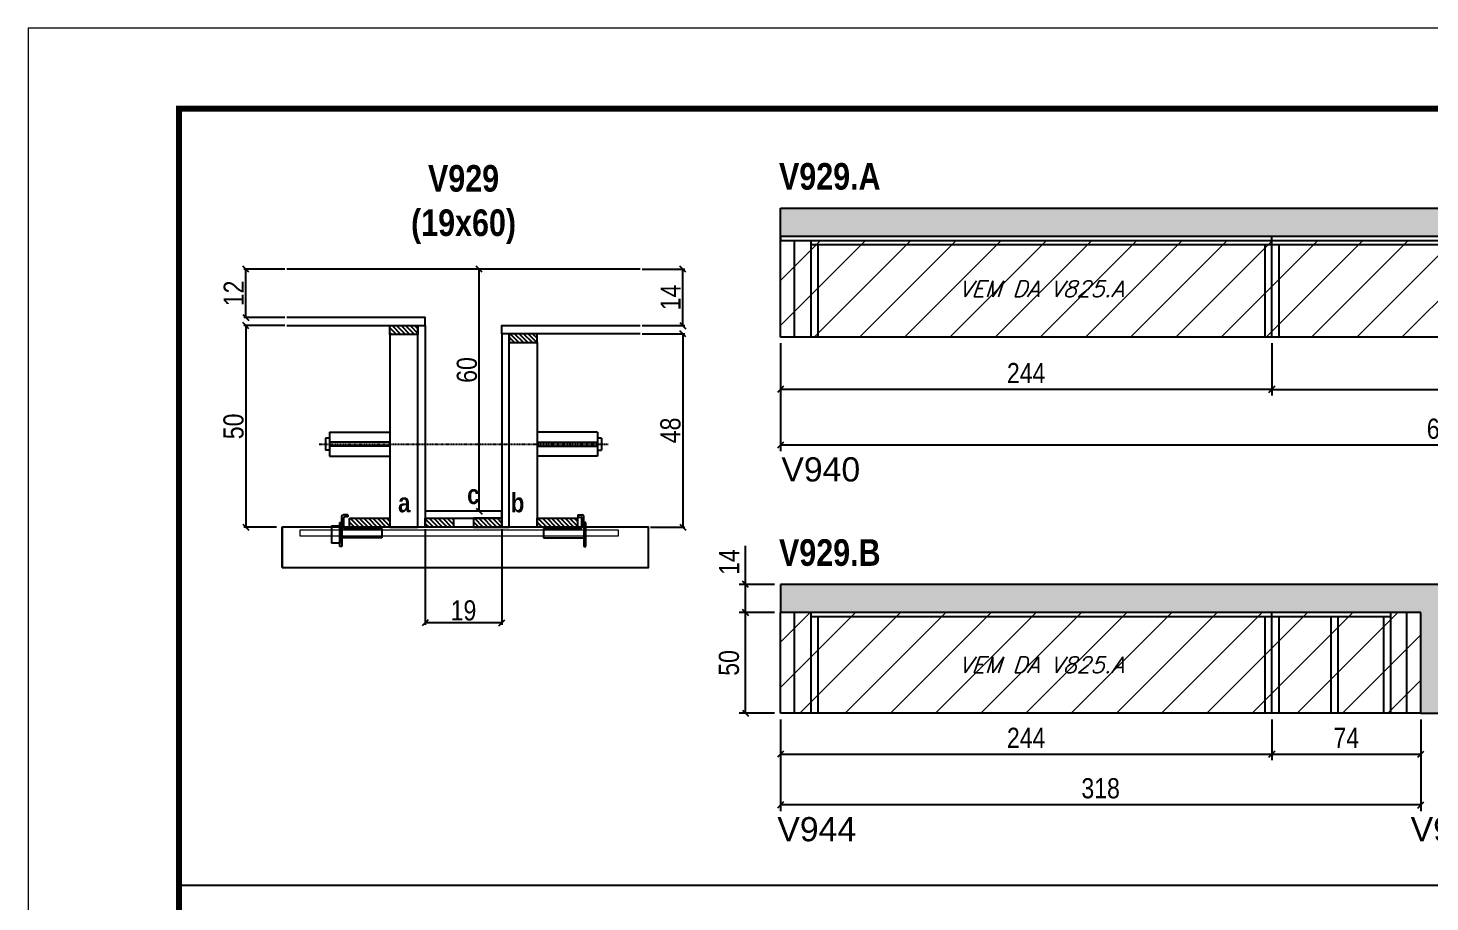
# Model space of a CAD drawing. Extents: x 3309 to 9563, y -2522 to 14608.
# Drawn here: x 8078 to 8774, y 9580 to 10014 of the extents above; entities that cross this region are included whole.
import ezdxf

# ---------------------------------------------------------------- set-up
doc = ezdxf.new("R2010")
doc.units = 0
doc.linetypes.add('DASHED', pattern=[0.75, 0.5, -0.25])
doc.linetypes.add('HIDDEN', pattern=[0.375, 0.25, -0.125])
for name, color, linetype in [('5', 5, 'Continuous'), ('barrote', 251, 'Continuous'), ('COTA', 241, 'Continuous'), ('detalhes', 4, 'Continuous'), ('NOMENCLATURA', 7, 'Continuous'), ('Painéis', 200, 'Continuous'), ('presilha', 1, 'Continuous'), ('SARR_2.2x10', 60, 'Continuous'), ('SARR_2.2x7', 40, 'Continuous'), ('SARR_3.5x7', 81, 'Continuous'), ('TENSOR', 3, 'Continuous'), ('texto', 7, 'Continuous')]:
    doc.layers.add(name, color=color, linetype=linetype)
for name, color, linetype, lineweight in [('CONCRETO', 251, 'Continuous', 25), ('Folhas', 255, 'Continuous', 9), ('Hachura', 251, 'Continuous', 9), ('SARRAFO DE PRESSAO', 251, 'DASHED', 9), ('SCO-___-LAJ', 2, 'Continuous', 0)]:
    doc.layers.add(name, color=color, linetype=linetype, lineweight=lineweight)
doc.styles.add('COTA TECNICA', font='techl___.ttf', dxfattribs={"height": 10})
doc.styles.add('COTA TECNICA 2X', font='techl___.ttf', dxfattribs={"height": 10})
doc.styles.add('Romans', font='romans.shx')
doc.styles.get("Standard").update_dxf_attribs({"font": 'arial.ttf'})
doc.styles.add('TECNICA', font='techb___.ttf', dxfattribs={"height": 10})
doc.dimstyles.new('PAINEL', dxfattribs={"dimtxt": 10, "dimasz": 3, "dimexe": 3, "dimexo": 3, "dimgap": 3, "dimtad": 1, "dimdec": 1, "dimzin": 12, "dimdsep": 46, "dimtxsty": 'COTA TECNICA', "dimblk1": 'OBLIQUE', "dimblk2": 'OBLIQUE', "dimsah": 1, "dimcen": 0.9, "dimclrd": 4, "dimclre": 4, "dimclrt": 240, "dimadec": 1, "dimazin": 3, "dimtfac": 1, "dimtdec": 1, "dimtmove": 0, "dimatfit": 3, "dimfxl": 1, "dimtolj": 1, "dimtzin": 12, "dimarcsym": 0})
doc.dimstyles.new('SECAO', dxfattribs={"dimscale": 0.333333, "dimtxt": 5, "dimasz": 9, "dimexe": 3, "dimexo": 3, "dimgap": 3, "dimtad": 1, "dimdec": 1, "dimlfac": 0.5, "dimzin": 12, "dimdsep": 46, "dimtxsty": 'COTA TECNICA 2X', "dimblk1": 'OBLIQUE', "dimblk2": 'OBLIQUE', "dimsah": 1, "dimcen": 0.9, "dimclrd": 4, "dimclre": 4, "dimclrt": 240, "dimadec": 1, "dimazin": 3, "dimtfac": 1, "dimtdec": 1, "dimtmove": 0, "dimatfit": 3, "dimfxl": 1, "dimtolj": 1, "dimtzin": 12, "dimarcsym": 0})
pattern_1 = [(135, (41510.6346, -113746.2976), (-1.122532015, -1.122532015), [])]

# ---------------------------------------------------------------- blocks, each defined once
blk = doc.blocks.new('9999999999')
at = {"layer": 'Folhas'}
blk.add_lwpolyline([(98138.98, 34190.21), (99623.98, 34190.21), (99623.98, 35240.21), (98138.98, 35240.21)], close=True, dxfattribs=at)
at = {"layer": 'Folhas', "color": 30, "const_width": 3}
blk.add_lwpolyline([(98213.98, 34230.21), (99583.98, 34230.21), (99583.98, 35200.21), (98213.98, 35200.21)], close=True, dxfattribs=at)
blk = doc.blocks.new('_Oblique')
at = {"color": 0, "linetype": 'ByBlock', "lineweight": -2}
blk.add_line((-0.5, -0.5), (0.5, 0.5), dxfattribs=at)
blk = doc.blocks.new('*D1861')
at = {"layer": 'COTA', "color": 4, "lineweight": -2, "transparency": 16777216}
for p, q in [((8275.1, 9764.87), (8275.1, 9717.4)), ((8313.1, 9764.87), (8313.1, 9717.4)), ((8313.1, 9718.4), (8275.1, 9718.4))]:
    blk.add_line(p, q, dxfattribs=at)
at = {"layer": 'Defpoints', "color": 0, "transparency": 16777216}
for p in [(8275.1, 9765.87), (8313.1, 9765.87), (8275.1, 9718.4)]:
    blk.add_point(p, dxfattribs=at)
at = {"layer": 'COTA', "color": 4, "lineweight": -2, "transparency": 16777216, "xscale": 3, "yscale": 3, "zscale": 3, "rotation": 180}
blk.add_blockref('_Oblique', (8275.1, 9718.4), dxfattribs=at)
at = {"layer": 'COTA', "color": 4, "lineweight": -2, "transparency": 16777216, "xscale": 3, "yscale": 3, "zscale": 3}
blk.add_blockref('_Oblique', (8313.1, 9718.4), dxfattribs=at)
at = {"layer": 'COTA', "color": 240, "transparency": 16777216, "insert": (8294.1, 9724.49), "char_height": 10, "attachment_point": 5, "style": 'COTA TECNICA 2X'}
blk.add_mtext('\\A1;19', dxfattribs=at)
blk = doc.blocks.new('PRESILHA METÁLICA 1')
at = {"layer": 'presilha'}
for p, q in [((12, 21), (8.6, 21)), ((12, 21), (12, 19.5)), ((0, 13), (6, 13)), ((0, 13), (0, 0)), ((6, 15.5), (7.5, 15.5)), ((6, -2.5), (6, 15.5)), ((6, 13), (6, 0)), ((7.5, 10.6), (7.5, 19.9)), ((7.5, 15.5), (7.5, -2.5)), ((9, 11.6), (9, 18.9)), ((12, 19.5), (9.6, 19.5)), ((37.5, 11), (9.6, 11)), ((37.5, 11), (37.5, 4.1)), ((6, 0), (0, 0)), ((37.5, 4.1), (7.5, 4.1)), ((7.5, -2.5), (6, -2.5))]:
    blk.add_line(p, q, dxfattribs=at)
for centre, radius, start, end in [((8.6, 19.9), 1.14, 90, 180), ((9.6, 18.9), 0.57, 90, 180), ((9.6, 11.6), 0.57, 180, 270)]:
    blk.add_arc(centre, radius, start, end, dxfattribs=at)
blk = doc.blocks.new('PRESILHA METÁLICA 2')
at = {"layer": 'presilha'}
for p, q in [((-5.2, 23.5), (-5.2, 22)), ((-5.2, 23.5), (-1.9, 23.5)), ((-5.2, 22), (-2.8, 22)), ((-2.2, 14.1), (-2.2, 21.4)), ((-0.8, 14.6), (-0.8, 22.4)), ((-30.8, 13.5), (-30.8, 6.6)), ((-30.8, 13.5), (-2.8, 13.5)), ((0.8, 18), (-0.8, 18)), ((-0.8, 18), (-0.8, 0)), ((0.8, 0), (0.8, 18)), ((-30.8, 6.6), (-0.8, 6.6)), ((-0.8, 0), (0.8, 0))]:
    blk.add_line(p, q, dxfattribs=at)
for centre, radius, start, end in [((-2.8, 21.4), 0.57, 0, 90), ((-1.9, 22.4), 1.14, 0, 90), ((-2.8, 14.1), 0.57, 270, 0)]:
    blk.add_arc(centre, radius, start, end, dxfattribs=at)
blk = doc.blocks.new('*D1862')
at = {"layer": 'COTA', "color": 4, "lineweight": -2, "transparency": 16777216}
for p, q in [((8205.4, 9865.87), (8185.05, 9865.87)), ((8186.05, 9865.87), (8186.05, 9765.87)), ((8201.28, 9765.87), (8185.05, 9765.87))]:
    blk.add_line(p, q, dxfattribs=at)
at = {"layer": 'Defpoints', "color": 0, "transparency": 16777216}
for p in [(8206.4, 9865.87), (8186.05, 9765.87), (8202.28, 9765.87)]:
    blk.add_point(p, dxfattribs=at)
at = {"layer": 'COTA', "color": 4, "lineweight": -2, "transparency": 16777216, "xscale": 3, "yscale": 3, "zscale": 3}
for p, rotation in [((8186.05, 9865.87), 90), ((8186.05, 9765.87), 270)]:
    blk.add_blockref('_Oblique', p, dxfattribs=dict(at, rotation=rotation))
at = {"layer": 'COTA', "color": 240, "transparency": 16777216, "insert": (8179.94, 9815.87), "char_height": 10, "attachment_point": 5, "rotation": 90, "style": 'COTA TECNICA 2X'}
blk.add_mtext('\\A1;50', dxfattribs=at)
blk = doc.blocks.new('*D1863')
at = {"layer": 'COTA', "color": 4, "lineweight": -2, "transparency": 16777216}
for p, q in [((8382.79, 9861.87), (8404.01, 9861.87)), ((8403.01, 9861.87), (8403.01, 9765.87)), ((8386.91, 9765.87), (8404.01, 9765.87))]:
    blk.add_line(p, q, dxfattribs=at)
at = {"layer": 'Defpoints', "color": 0, "transparency": 16777216}
for p in [(8381.79, 9861.87), (8385.91, 9765.87), (8403.01, 9765.87)]:
    blk.add_point(p, dxfattribs=at)
at = {"layer": 'COTA', "color": 4, "lineweight": -2, "transparency": 16777216, "xscale": 3, "yscale": 3, "zscale": 3}
for p, rotation in [((8403.01, 9861.87), 90), ((8403.01, 9765.87), 270)]:
    blk.add_blockref('_Oblique', p, dxfattribs=dict(at, rotation=rotation))
at = {"layer": 'COTA', "color": 240, "transparency": 16777216, "insert": (8396.92, 9813.87), "char_height": 10, "attachment_point": 5, "rotation": 90, "style": 'COTA TECNICA 2X'}
blk.add_mtext('\\A1;48', dxfattribs=at)
blk = doc.blocks.new('*D1864')
at = {"layer": 'COTA', "color": 4, "lineweight": -2, "transparency": 16777216}
for p, q in [((8312.1, 9893.87), (8300.92, 9893.87)), ((8301.92, 9773.87), (8301.92, 9893.87)), ((8312.1, 9773.87), (8300.92, 9773.87))]:
    blk.add_line(p, q, dxfattribs=at)
at = {"layer": 'Defpoints', "color": 0, "transparency": 16777216}
for p in [(8301.92, 9893.87), (8313.1, 9893.87), (8313.1, 9773.87)]:
    blk.add_point(p, dxfattribs=at)
at = {"layer": 'COTA', "color": 4, "lineweight": -2, "transparency": 16777216, "xscale": 3, "yscale": 3, "zscale": 3}
for p, rotation in [((8301.92, 9893.87), 90), ((8301.92, 9773.87), 270)]:
    blk.add_blockref('_Oblique', p, dxfattribs=dict(at, rotation=rotation))
at = {"layer": 'COTA', "color": 240, "transparency": 16777216, "insert": (8295.82, 9843.87), "char_height": 10, "attachment_point": 5, "rotation": 90, "style": 'COTA TECNICA 2X'}
blk.add_mtext('\\A1;60', dxfattribs=at)
blk = doc.blocks.new('*D1865')
at = {"layer": 'COTA', "color": 4, "lineweight": -2, "transparency": 16777216}
for p, q in [((8382.79, 9893.87), (8404.01, 9893.87)), ((8403.01, 9865.87), (8403.01, 9893.87)), ((8382.79, 9865.87), (8404.01, 9865.87))]:
    blk.add_line(p, q, dxfattribs=at)
at = {"layer": 'Defpoints', "color": 0, "transparency": 16777216}
for p in [(8381.79, 9893.87), (8403.01, 9893.87), (8381.79, 9865.87)]:
    blk.add_point(p, dxfattribs=at)
at = {"layer": 'COTA', "color": 4, "lineweight": -2, "transparency": 16777216, "xscale": 3, "yscale": 3, "zscale": 3}
for p, rotation in [((8403.01, 9893.87), 90), ((8403.01, 9865.87), 270)]:
    blk.add_blockref('_Oblique', p, dxfattribs=dict(at, rotation=rotation))
at = {"layer": 'COTA', "color": 240, "transparency": 16777216, "insert": (8396.94, 9879.87), "char_height": 10, "attachment_point": 5, "rotation": 90, "style": 'COTA TECNICA 2X'}
blk.add_mtext('\\A1;14', dxfattribs=at)
blk = doc.blocks.new('*D1866')
at = {"layer": 'COTA', "color": 4, "lineweight": -2, "transparency": 16777216}
for p, q in [((8205.4, 9893.87), (8185.05, 9893.87)), ((8186.05, 9869.87), (8186.05, 9893.87)), ((8205.4, 9869.87), (8185.05, 9869.87))]:
    blk.add_line(p, q, dxfattribs=at)
at = {"layer": 'Defpoints', "color": 0, "transparency": 16777216}
for p in [(8186.05, 9893.87), (8206.4, 9893.87), (8206.4, 9869.87)]:
    blk.add_point(p, dxfattribs=at)
at = {"layer": 'COTA', "color": 4, "lineweight": -2, "transparency": 16777216, "xscale": 3, "yscale": 3, "zscale": 3}
for p, rotation in [((8186.05, 9893.87), 90), ((8186.05, 9869.87), 270)]:
    blk.add_blockref('_Oblique', p, dxfattribs=dict(at, rotation=rotation))
at = {"layer": 'COTA', "color": 240, "transparency": 16777216, "insert": (8179.99, 9881.87), "char_height": 10, "attachment_point": 5, "rotation": 90, "style": 'COTA TECNICA 2X'}
blk.add_mtext('\\A1;12', dxfattribs=at)
blk = doc.blocks.new('*D1867')
at = {"layer": 'COTA', "color": 4, "linetype": 'ByBlock', "lineweight": -2, "transparency": 16777216}
for p, q in [((8451.49, 9857.17), (8451.49, 9831.26)), ((8695.49, 9857.17), (8695.49, 9831.26)), ((8695.49, 9834.26), (8451.49, 9834.26))]:
    blk.add_line(p, q, dxfattribs=at)
at = {"layer": 'Defpoints', "color": 0, "linetype": 'ByBlock', "transparency": 16777216}
for p in [(8451.49, 9860.17), (8695.49, 9860.17), (8451.49, 9834.26)]:
    blk.add_point(p, dxfattribs=at)
at = {"layer": 'COTA', "color": 4, "linetype": 'ByBlock', "lineweight": -2, "transparency": 16777216, "xscale": 3, "yscale": 3, "zscale": 3, "rotation": 180}
blk.add_blockref('_Oblique', (8451.49, 9834.26), dxfattribs=at)
at = {"layer": 'COTA', "color": 4, "linetype": 'ByBlock', "lineweight": -2, "transparency": 16777216, "xscale": 3, "yscale": 3, "zscale": 3}
blk.add_blockref('_Oblique', (8695.49, 9834.26), dxfattribs=at)
at = {"layer": 'COTA', "color": 240, "linetype": 'ByBlock', "transparency": 16777216, "insert": (8573.49, 9842.33), "char_height": 10, "attachment_point": 5, "style": 'COTA TECNICA'}
blk.add_mtext('\\A1;244', dxfattribs=at)
blk = doc.blocks.new('*D1869')
at = {"layer": 'COTA', "color": 4, "linetype": 'ByBlock', "lineweight": -2, "transparency": 16777216}
for p, q in [((8451.49, 9857.17), (8451.49, 9803.55)), ((9112.49, 9857.17), (9112.49, 9803.55)), ((9112.49, 9806.55), (8451.49, 9806.55))]:
    blk.add_line(p, q, dxfattribs=at)
at = {"layer": 'Defpoints', "color": 0, "linetype": 'ByBlock', "transparency": 16777216}
for p in [(8451.49, 9860.17), (9112.49, 9860.17), (8451.49, 9806.55)]:
    blk.add_point(p, dxfattribs=at)
at = {"layer": 'COTA', "color": 4, "linetype": 'ByBlock', "lineweight": -2, "transparency": 16777216, "xscale": 3, "yscale": 3, "zscale": 3, "rotation": 180}
blk.add_blockref('_Oblique', (8451.49, 9806.55), dxfattribs=at)
at = {"layer": 'COTA', "color": 4, "linetype": 'ByBlock', "lineweight": -2, "transparency": 16777216, "xscale": 3, "yscale": 3, "zscale": 3}
blk.add_blockref('_Oblique', (9112.49, 9806.55), dxfattribs=at)
at = {"layer": 'COTA', "color": 240, "linetype": 'ByBlock', "transparency": 16777216, "insert": (8781.99, 9814.65), "char_height": 10, "attachment_point": 5, "style": 'COTA TECNICA'}
blk.add_mtext('\\A1;661', dxfattribs=at)
blk = doc.blocks.new('*D1868')
at = {"layer": 'COTA', "color": 4, "lineweight": -2, "transparency": 16777216}
for p, q in [((8695.49, 9857.17), (8695.49, 9831.26)), ((8939.49, 9857.17), (8939.49, 9831.26)), ((8695.49, 9834.26), (8939.49, 9834.26))]:
    blk.add_line(p, q, dxfattribs=at)
at = {"layer": 'Defpoints', "color": 0, "transparency": 16777216}
for p in [(8695.49, 9860.17, 0), (8939.49, 9860.17, 0), (8939.49, 9834.26)]:
    blk.add_point(p, dxfattribs=at)
at = {"layer": 'COTA', "color": 4, "lineweight": -2, "transparency": 16777216, "xscale": 3, "yscale": 3, "zscale": 3, "rotation": 180}
blk.add_blockref('_Oblique', (8695.49, 9834.26), dxfattribs=at)
at = {"layer": 'COTA', "color": 4, "lineweight": -2, "transparency": 16777216, "xscale": 3, "yscale": 3, "zscale": 3}
blk.add_blockref('_Oblique', (8939.49, 9834.26), dxfattribs=at)
at = {"layer": 'COTA', "color": 240, "transparency": 16777216, "insert": (8817.49, 9842.33), "char_height": 10, "attachment_point": 5, "style": 'COTA TECNICA'}
blk.add_mtext('\\A1;244', dxfattribs=at)
blk = doc.blocks.new('*D1884')
at = {"layer": 'COTA', "color": 4, "linetype": 'ByBlock', "lineweight": -2, "transparency": 16777216}
for p, q in [((8451.49, 9670.49), (8451.49, 9624.99)), ((8769.45, 9670.49), (8769.45, 9624.99)), ((8769.45, 9627.99), (8451.49, 9627.99))]:
    blk.add_line(p, q, dxfattribs=at)
at = {"layer": 'Defpoints', "color": 0, "linetype": 'ByBlock', "transparency": 16777216}
for p in [(8451.49, 9673.49), (8769.45, 9673.49), (8451.49, 9627.99)]:
    blk.add_point(p, dxfattribs=at)
at = {"layer": 'COTA', "color": 4, "linetype": 'ByBlock', "lineweight": -2, "transparency": 16777216, "xscale": 3, "yscale": 3, "zscale": 3, "rotation": 180}
blk.add_blockref('_Oblique', (8451.49, 9627.99), dxfattribs=at)
at = {"layer": 'COTA', "color": 4, "linetype": 'ByBlock', "lineweight": -2, "transparency": 16777216, "xscale": 3, "yscale": 3, "zscale": 3}
blk.add_blockref('_Oblique', (8769.45, 9627.99), dxfattribs=at)
at = {"layer": 'COTA', "color": 240, "linetype": 'ByBlock', "transparency": 16777216, "insert": (8610.47, 9636.23), "char_height": 10, "attachment_point": 5, "style": 'COTA TECNICA'}
blk.add_mtext('\\A1;318', dxfattribs=at)
blk = doc.blocks.new('*D1885')
at = {"layer": 'COTA', "color": 4, "lineweight": -2, "transparency": 16777216}
for p, q in [((8451.49, 9670.49), (8451.49, 9650.24)), ((8695.49, 9670.49), (8695.49, 9650.24)), ((8451.49, 9653.24), (8695.49, 9653.24))]:
    blk.add_line(p, q, dxfattribs=at)
at = {"layer": 'Defpoints', "color": 0, "transparency": 16777216}
for p in [(8451.49, 9673.49), (8695.49, 9673.49), (8695.49, 9653.24)]:
    blk.add_point(p, dxfattribs=at)
at = {"layer": 'COTA', "color": 4, "lineweight": -2, "transparency": 16777216, "xscale": 3, "yscale": 3, "zscale": 3, "rotation": 180}
blk.add_blockref('_Oblique', (8451.49, 9653.24), dxfattribs=at)
at = {"layer": 'COTA', "color": 4, "lineweight": -2, "transparency": 16777216, "xscale": 3, "yscale": 3, "zscale": 3}
blk.add_blockref('_Oblique', (8695.49, 9653.24), dxfattribs=at)
at = {"layer": 'COTA', "color": 240, "transparency": 16777216, "insert": (8573.49, 9661.32), "char_height": 10, "attachment_point": 5, "style": 'COTA TECNICA'}
blk.add_mtext('\\A1;244', dxfattribs=at)
blk = doc.blocks.new('*D1886')
at = {"layer": 'COTA', "color": 4, "lineweight": -2, "transparency": 16777216}
for p, q in [((8695.49, 9670.49), (8695.49, 9650.24)), ((8769.45, 9670.49), (8769.45, 9650.24)), ((8695.49, 9653.24), (8769.45, 9653.24))]:
    blk.add_line(p, q, dxfattribs=at)
at = {"layer": 'Defpoints', "color": 0, "transparency": 16777216}
for p in [(8695.49, 9673.49), (8769.45, 9673.49), (8769.45, 9653.24)]:
    blk.add_point(p, dxfattribs=at)
at = {"layer": 'COTA', "color": 4, "lineweight": -2, "transparency": 16777216, "xscale": 3, "yscale": 3, "zscale": 3, "rotation": 180}
blk.add_blockref('_Oblique', (8695.49, 9653.24), dxfattribs=at)
at = {"layer": 'COTA', "color": 4, "lineweight": -2, "transparency": 16777216, "xscale": 3, "yscale": 3, "zscale": 3}
blk.add_blockref('_Oblique', (8769.45, 9653.24), dxfattribs=at)
at = {"layer": 'COTA', "color": 240, "transparency": 16777216, "insert": (8732.47, 9661.32), "char_height": 10, "attachment_point": 5, "style": 'COTA TECNICA'}
blk.add_mtext('\\A1;74', dxfattribs=at)
blk = doc.blocks.new('*D1887')
at = {"layer": 'COTA', "color": 4, "lineweight": -2, "transparency": 16777216}
for p, q in [((8448.49, 9723.49), (8431.06, 9723.49)), ((8434.06, 9673.49), (8434.06, 9723.49)), ((8448.49, 9673.49), (8431.06, 9673.49))]:
    blk.add_line(p, q, dxfattribs=at)
at = {"layer": 'Defpoints', "color": 0, "transparency": 16777216}
for p in [(8434.06, 9723.49), (8451.49, 9723.49, 0), (8451.49, 9673.49, 0)]:
    blk.add_point(p, dxfattribs=at)
at = {"layer": 'COTA', "color": 4, "lineweight": -2, "transparency": 16777216, "xscale": 3, "yscale": 3, "zscale": 3}
for p, rotation in [((8434.06, 9723.49), 90), ((8434.06, 9673.49), 270)]:
    blk.add_blockref('_Oblique', p, dxfattribs=dict(at, rotation=rotation))
at = {"layer": 'COTA', "color": 240, "transparency": 16777216, "insert": (8425.95, 9698.49), "char_height": 10, "attachment_point": 5, "rotation": 90, "style": 'COTA TECNICA'}
blk.add_mtext('\\A1;50', dxfattribs=at)
blk = doc.blocks.new('*D1888')
at = {"layer": 'COTA', "color": 4, "lineweight": -2, "transparency": 16777216}
for p, q in [((8434.06, 9737.49), (8434.06, 9756.6)), ((8448.49, 9737.49), (8431.06, 9737.49)), ((8434.06, 9723.49), (8434.06, 9737.49)), ((8448.49, 9723.49), (8431.06, 9723.49))]:
    blk.add_line(p, q, dxfattribs=at)
at = {"layer": 'Defpoints', "color": 0, "transparency": 16777216}
for p in [(8434.06, 9737.49), (8451.49, 9737.49, 0), (8451.49, 9723.49, 0)]:
    blk.add_point(p, dxfattribs=at)
at = {"layer": 'COTA', "color": 4, "lineweight": -2, "transparency": 16777216, "xscale": 3, "yscale": 3, "zscale": 3}
for p, rotation in [((8434.06, 9737.49), 90), ((8434.06, 9723.49), 270)]:
    blk.add_blockref('_Oblique', p, dxfattribs=dict(at, rotation=rotation))
at = {"layer": 'COTA', "color": 240, "transparency": 16777216, "insert": (8425.99, 9748.55), "char_height": 10, "attachment_point": 5, "rotation": 90, "style": 'COTA TECNICA'}
blk.add_mtext('\\A1;14', dxfattribs=at)

msp = doc.modelspace()

# ---------------------------------------------------------------- hatches: boundary and pattern name
at = {"layer": 'COTA'}
h = msp.add_hatch(dxfattribs=at)
h.set_pattern_fill('AR-CONC', color=256, scale=0.03)
h.paths.add_polyline_path([(9142.49, 9910.17), (9432.99, 9910.17), (9432.99, 9924.17), (8451.49, 9924.17), (8451.49, 9910.17), (9112.49, 9910.17), (9112.49, 9860.17), (9142.49, 9860.17)])
h = msp.add_hatch(dxfattribs=at)
h.set_pattern_fill('AR-CONC', color=256, scale=0.03)
h.paths.add_polyline_path([(8769.45, 9673.49), (8799.45, 9673.49), (8799.45, 9721.49), (9457.45, 9721.49), (9457.45, 9737.49), (8451.49, 9737.49), (8451.49, 9723.49), (8769.45, 9723.49)])
at = {"layer": 'Hachura', "linetype": 'ByBlock'}
h = msp.add_hatch(dxfattribs=at)
h.set_pattern_fill('ANSI31', color=256, scale=5)
h.paths.add_polyline_path([(8695.49, 9908.17), (8451.49, 9908.17), (8451.49, 9860.17), (8695.49, 9860.17)])
h.paths.add_polyline_path([(8695.49, 9908.17), (8695.49, 9860.17), (8939.49, 9860.17), (8939.49, 9908.17)])
h.paths.add_polyline_path([(9112.49, 9860.17), (9112.49, 9908.17), (8939.49, 9908.17), (8939.49, 9860.17)])
h.paths.add_polyline_path([(8451.49, 9723.49), (8451.49, 9673.49), (8695.49, 9673.49), (8695.49, 9723.49)])
h.paths.add_polyline_path([(8769.45, 9723.49), (8695.49, 9723.49), (8695.49, 9673.49), (8769.45, 9673.49)])
h.paths.add_polyline_path([(9213.45, 9673.49), (9213.45, 9721.49), (8969.45, 9721.49), (8969.45, 9673.49)])
h.paths.add_polyline_path([(9457.45, 9673.49), (9457.45, 9721.49), (9213.45, 9721.49), (9213.45, 9673.49)])
at = {"layer": 'SARR_2.2x10'}
h = msp.add_hatch(dxfattribs=at)
h.set_pattern_fill('ANSI31', color=256, scale=0.5, angle=90)
h.set_pattern_definition([(135, (41431.0346, -113746.2976), (-1.122532015, -1.122532015), [])])
h.paths.add_polyline_path([(8237.5, 9770.27), (8237.5, 9765.87), (8257.5, 9765.87), (8257.5, 9770.27)])
h = msp.add_hatch(dxfattribs=at)
h.set_pattern_fill('ANSI31', color=256, scale=0.5, angle=90)
h.set_pattern_definition([(135, (41524.2346, -113746.2976), (-1.122532015, -1.122532015), [])])
h.paths.add_polyline_path([(8330.7, 9770.27), (8330.7, 9765.87), (8350.7, 9765.87), (8350.7, 9770.27)])
at = {"layer": 'SARR_2.2x7'}
h = msp.add_hatch(dxfattribs=at)
h.set_pattern_fill('ANSI31', color=256, scale=0.5, angle=90)
h.set_pattern_definition([(135, (41445.0346, -113650.6976), (-1.122532015, -1.122532015), [])])
h.paths.add_polyline_path([(8271.5, 9865.87), (8271.5, 9861.47), (8257.5, 9861.47), (8257.5, 9865.87)])
h = msp.add_hatch(dxfattribs=at)
h.set_pattern_fill('ANSI31', color=256, scale=0.5, angle=90)
h.set_pattern_definition([(135, (41425.0346, -113654.6976), (-1.122532015, -1.122532015), [])])
h.paths.add_polyline_path([(8316.7, 9861.87), (8316.7, 9857.47), (8330.7, 9857.47), (8330.7, 9861.87)])
h = msp.add_hatch(dxfattribs=at)
h.set_pattern_fill('ANSI31', color=256, scale=0.5, angle=90)
h.set_pattern_definition(pattern_1)
h.paths.add_polyline_path([(8289.1, 9765.87), (8289.1, 9770.27), (8275.1, 9770.27), (8275.1, 9765.87)])
h = msp.add_hatch(dxfattribs=at)
h.set_pattern_fill('ANSI31', color=256, scale=0.5, angle=90)
h.set_pattern_definition(pattern_1)
h.paths.add_polyline_path([(8299.1, 9770.27), (8299.1, 9765.87), (8313.1, 9765.87), (8313.1, 9770.27)])

# ---------------------------------------------------------------- linework, layer by layer
at = {"ltscale": 3}
for p, q in [((8225.5, 9810.04), (8225.5, 9804.04)), ((8227.5, 9810.04), (8225.5, 9810.04)), ((8227.5, 9813.04), (8227.5, 9801.04)), ((8227.5, 9813.04), (8257.5, 9813.04)), ((8360.7, 9813.04), (8330.7, 9813.04)), ((8360.7, 9813.04), (8360.7, 9801.04)), ((8362.7, 9810.04), (8360.7, 9810.04)), ((8362.7, 9810.04), (8362.7, 9804.04)), ((8227.5, 9804.04), (8225.5, 9804.04)), ((8257.5, 9808.04), (8227.5, 9808.04)), ((8257.5, 9806.04), (8227.5, 9806.04)), ((8330.7, 9808.04), (8360.7, 9808.04)), ((8330.7, 9806.04), (8360.7, 9806.04)), ((8360.7, 9804.04), (8362.7, 9804.04)), ((8227.5, 9801.04), (8257.5, 9801.04)), ((8360.7, 9801.04), (8330.7, 9801.04))]:
    msp.add_line(p, q, dxfattribs=at)
at = {"layer": 'barrote'}
msp.add_lwpolyline([(8204.04, 9745.87), (8385.96, 9745.87), (8385.96, 9765.87), (8204.04, 9765.87)], close=True, dxfattribs=at)
at = {"layer": 'CONCRETO', "linetype": 'Continuous'}
msp.add_line((8381.79, 9893.87), (8206.4, 9893.87), dxfattribs=at)
at = {"layer": 'COTA'}
for p, q in [((8451.49, 9910.17, 0), (8451.49, 9924.17, 0)), ((8451.49, 9924.17, 0), (9432.99, 9924.17, 0)), ((9457.45, 9737.49, 0), (8451.49, 9737.49, 0)), ((8451.49, 9737.49, 0), (8451.49, 9723.49, 0)), ((8769.45, 9673.49, 0), (8799.45, 9673.49, 0)), ((8152.87, 9588.23), (9522.87, 9588.23))]:
    msp.add_line(p, q, dxfattribs=at)
at = {"layer": 'detalhes', "color": 250}
msp.add_line((8204.04, 9745.87), (8204.04, 9765.87), dxfattribs=at)
at = {"layer": 'Painéis', "linetype": 'ByBlock'}
for p, q in [((9112.49, 9910.17, 0), (8451.49, 9910.17, 0)), ((8451.49, 9860.17, 0), (8451.49, 9910.17, 0)), ((8695.49, 9860.17, 0), (8695.49, 9910.17, 0)), ((9112.49, 9860.17, 0), (8451.49, 9860.17, 0)), ((8769.45, 9723.49, 0), (8451.49, 9723.49, 0)), ((8451.49, 9673.49, 0), (8451.49, 9723.49, 0)), ((8695.49, 9673.49, 0), (8695.49, 9723.49, 0)), ((8769.45, 9673.49, 0), (8769.45, 9723.49, 0)), ((8769.45, 9673.49, 0), (8451.49, 9673.49, 0))]:
    msp.add_line(p, q, dxfattribs=at)
at = {"layer": 'Painéis', "linetype": 'ByBlock', "elevation": 0}
msp.add_lwpolyline([(8451.49, 9908.17), (9112.49, 9908.17), (9112.49, 9910.17), (8451.49, 9910.17)], close=True, dxfattribs=at)
at = {"layer": 'Painéis', "linetype": 'Continuous', "elevation": 0}
for points in [[(8206.4, 9865.87), (8275.1, 9865.87), (8275.1, 9869.87), (8206.4, 9869.87)], [(8381.79, 9861.87), (8313.1, 9861.87), (8313.1, 9865.87), (8381.79, 9865.87)]]:
    msp.add_lwpolyline(points, dxfattribs=at)
at = {"layer": 'Painéis', "linetype": 'Continuous'}
for points in [[(8271.5, 9765.87), (8271.5, 9865.87), (8275.1, 9865.87), (8275.1, 9765.87)], [(8316.7, 9765.87), (8316.7, 9861.87), (8313.1, 9861.87), (8313.1, 9765.87)], [(8313.1, 9773.87), (8275.1, 9773.87), (8275.1, 9770.27), (8313.1, 9770.27)]]:
    msp.add_lwpolyline(points, close=True, dxfattribs=at)
at = {"layer": 'SARR_2.2x10'}
for points in [[(8237.5, 9770.27), (8257.5, 9770.27), (8257.5, 9765.87), (8237.5, 9765.87)], [(8330.7, 9770.27), (8350.7, 9770.27), (8350.7, 9765.87), (8330.7, 9765.87)]]:
    msp.add_lwpolyline(points, close=True, dxfattribs=at)
at = {"layer": 'SARR_2.2x7', "linetype": 'Continuous'}
for p, q in [((8458.49, 9860.17, 0), (8458.49, 9908.17, 0)), ((8695.49, 9905.97, 0), (8466.49, 9905.97, 0)), ((8939.49, 9905.97, 0), (8695.49, 9905.97, 0)), ((8458.49, 9673.49, 0), (8458.49, 9723.49, 0)), ((8695.49, 9721.29, 0), (8466.49, 9721.29, 0)), ((8754.45, 9721.29, 0), (8695.49, 9721.29, 0)), ((8762.45, 9673.49, 0), (8762.45, 9723.49, 0))]:
    msp.add_line(p, q, dxfattribs=at)
at = {"layer": 'SARR_2.2x7', "elevation": 0}
for points in [[(8257.5, 9865.87), (8271.5, 9865.87), (8271.5, 9861.47), (8257.5, 9861.47)], [(8330.7, 9861.87), (8316.7, 9861.87), (8316.7, 9857.47), (8330.7, 9857.47)]]:
    msp.add_lwpolyline(points, close=True, dxfattribs=at)
at = {"layer": 'SARR_2.2x7'}
for points in [[(8275.1, 9770.27), (8289.1, 9770.27), (8289.1, 9765.87), (8275.1, 9765.87)], [(8313.1, 9770.27), (8299.1, 9770.27), (8299.1, 9765.87), (8313.1, 9765.87)]]:
    msp.add_lwpolyline(points, close=True, dxfattribs=at)
at = {"layer": 'SARR_3.5x7'}
for p, q in [((8466.49, 9908.17, 0), (8466.49, 9860.17, 0)), ((8469.99, 9905.97, 0), (8469.99, 9860.17, 0)), ((8691.99, 9905.97, 0), (8691.99, 9860.17, 0)), ((8698.99, 9905.97, 0), (8698.99, 9860.17, 0)), ((8466.49, 9723.49, 0), (8466.49, 9673.49, 0)), ((8469.99, 9721.29, 0), (8469.99, 9673.49, 0)), ((8691.99, 9721.29, 0), (8691.99, 9673.49, 0)), ((8698.99, 9721.29, 0), (8698.99, 9673.49, 0)), ((8724.77, 9721.29, 0), (8724.77, 9673.49, 0)), ((8728.27, 9721.29, 0), (8728.27, 9673.49, 0)), ((8750.95, 9721.29, 0), (8750.95, 9673.49, 0)), ((8754.45, 9723.49, 0), (8754.45, 9673.49, 0))]:
    msp.add_line(p, q, dxfattribs=at)
for points in [[(8271.5, 9861.47), (8257.5, 9861.47), (8257.5, 9765.87), (8271.5, 9765.87)], [(8316.7, 9857.47), (8330.7, 9857.47), (8330.7, 9765.87), (8316.7, 9765.87)]]:
    msp.add_lwpolyline(points, close=True, dxfattribs=at)
at = {"layer": 'SCO-___-LAJ', "color": 1}
msp.add_lwpolyline([(8213.04, 9764.54), (8370.88, 9764.54), (8370.88, 9761.34), (8213.04, 9761.34)], close=True, dxfattribs=at)
at = {"layer": 'TENSOR', "linetype": 'HIDDEN', "ltscale": 0.5}
msp.add_line((8222.5, 9807.04), (8366, 9807.04), dxfattribs=at)

# ---------------------------------------------------------------- block references
at = {"layer": 'presilha', "xscale": 0.6666666666666666, "yscale": 0.6666666666666666, "zscale": 0.6666666666666666}
for name, p in [('PRESILHA METÁLICA 1', (8228.63, 9757.91)), ('PRESILHA METÁLICA 2', (8354.37, 9756.24))]:
    msp.add_blockref(name, p, dxfattribs=at)
at = {"layer": 'SARRAFO DE PRESSAO', "color": 6, "linetype": 'ByBlock'}
msp.add_blockref('9999999999', (-90061.11, -25226.65), dxfattribs=at)

# ---------------------------------------------------------------- texts
at = {"layer": '5', "linetype": 'Continuous'}
for s, rotation, p in [('V940', 0.00004, (8451.94, 9788.54, 0)), ('V944', 359.99996, (8449.94, 9609.98, 0)), ('V943', 359.99996, (8764.42, 9609.98, 0))]:
    msp.add_text(s, height=12, rotation=rotation, dxfattribs=at).set_placement(p)
at = {"layer": 'detalhes', "style": 'TECNICA'}
for s, p in [('a', (8261.62, 9773.23)), ('c', (8295.92, 9777.34)), ('b', (8317.6, 9773.22))]:
    msp.add_text(s, height=9.6, dxfattribs=at).set_placement(p)
at = {"layer": 'NOMENCLATURA', "style": 'TECNICA'}
for s, p in [('V929.A', (8450.77, 9933.36, 0)), ('V929.B', (8450.77, 9746.67, 0))]:
    msp.add_text(s, height=13.2, dxfattribs=at).set_placement(p)
at = {"layer": 'NOMENCLATURA', "insert": (8294.13, 9945.57), "char_height": 13.2, "attachment_point": 2, "style": 'TECNICA'}
msp.add_mtext_dynamic_manual_height_columns('V929\\P(19x60)', width=300.2766, gutter_width=1, heights=[0], dxfattribs=at)
at = {"layer": 'texto', "color": 2, "char_height": 8, "attachment_point": 5, "style": 'Romans'}
for insert in [(8580.99, 9884.17, 0), (8580.99, 9697.49, 0)]:
    msp.add_mtext('{\\Q19;\\C256;VEM DA V825.A}', dxfattribs=dict(at, insert=insert))

# ---------------------------------------------------------------- dimensions: what is measured, and where the dimension line sits
at = {"layer": 'COTA'}
for base, p1, p2, dimstyle, picture, middle in [((8186.05, 9893.87), (8206.4, 9869.87), (8206.4, 9893.87), 'SECAO', '*D1866', (8179.99, 9881.87)), ((8403.01, 9893.87), (8381.79, 9865.87), (8381.79, 9893.87), 'SECAO', '*D1865', (8396.94, 9879.87)), ((8186.05, 9765.87, 0), (8206.4, 9865.87), (8202.28, 9765.87, 0), 'SECAO', '*D1862', (8179.94, 9815.87, 0)), ((8403.01, 9765.87, 0), (8381.79, 9861.87), (8385.91, 9765.87, 0), 'SECAO', '*D1863', (8396.92, 9813.87, 0)), ((8434.06, 9737.49), (8451.49, 9723.49, 0), (8451.49, 9737.49, 0), 'PAINEL', '*D1888', (8425.99, 9748.55)), ((8434.06, 9723.49), (8451.49, 9673.49, 0), (8451.49, 9723.49, 0), 'PAINEL', '*D1887', (8425.95, 9698.49))]:
    dim = msp.add_linear_dim(base=base, p1=p1, p2=p2, angle=90, dimstyle=dimstyle, dxfattribs=at)
    dim.commit()
    dim.dimension.update_dxf_attribs({"geometry": picture, "text_midpoint": middle})
for base, p1, p2, angle, picture, middle in [((8301.92, 9893.87), (8313.1, 9773.87), (8313.1, 9893.87), 90, '*D1864', (8301.92, 9843.87)), ((8275.1, 9718.4), (8313.1, 9765.87), (8275.1, 9765.87), 180, '*D1861', (8294.1, 9718.4))]:
    dim = msp.add_linear_dim(base=base, p1=p1, p2=p2, angle=angle, dimstyle='SECAO', dxfattribs=at)
    dim.commit()
    dim.dimension.update_dxf_attribs({"geometry": picture, "text_midpoint": middle, "dimtype": 160})
at = {"layer": 'COTA', "linetype": 'ByBlock'}
dim = msp.add_linear_dim(base=(8451.49, 9834.26, 0), p1=(8695.49, 9860.17, 0), p2=(8451.49, 9860.17, 0), angle=180, dimstyle='PAINEL', override={"dimtmove": 1}, dxfattribs=at)
dim.commit()
dim.dimension.update_dxf_attribs({"geometry": '*D1867', "text_midpoint": (8573.49, 9842.33, 0)})
for base, p1, p2, picture, middle in [((8451.49, 9806.55, 0), (9112.49, 9860.17, 0), (8451.49, 9860.17, 0), '*D1869', (8781.99, 9814.65, 0)), ((8451.49, 9627.99, 0), (8769.45, 9673.49, 0), (8451.49, 9673.49, 0), '*D1884', (8610.47, 9636.23, 0))]:
    dim = msp.add_linear_dim(base=base, p1=p1, p2=p2, angle=180, dimstyle='PAINEL', dxfattribs=at)
    dim.commit()
    dim.dimension.update_dxf_attribs({"geometry": picture, "text_midpoint": middle})
at = {"layer": 'COTA'}
for base, p1, p2, picture, middle in [((8939.49, 9834.26), (8695.49, 9860.17, 0), (8939.49, 9860.17, 0), '*D1868', (8817.49, 9842.33)), ((8695.49, 9653.24, 0), (8451.49, 9673.49, 0), (8695.49, 9673.49, 0), '*D1885', (8573.49, 9661.32, 0))]:
    dim = msp.add_linear_dim(base=base, p1=p1, p2=p2, dimstyle='PAINEL', dxfattribs=at)
    dim.commit()
    dim.dimension.update_dxf_attribs({"geometry": picture, "text_midpoint": middle})
dim = msp.add_linear_dim(base=(8769.45, 9653.24, 0), p1=(8695.49, 9673.49, 0), p2=(8769.45, 9673.49, 0), dimstyle='PAINEL', override={"dimtmove": 1}, dxfattribs=at)
dim.commit()
dim.dimension.update_dxf_attribs({"geometry": '*D1886', "text_midpoint": (8732.47, 9661.32, 0)})

doc.saveas('drawing.dxf')
